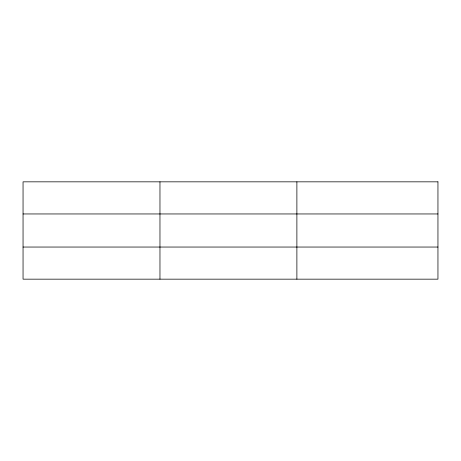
<?xml version="1.0" encoding="UTF-8"?>
<svg xmlns="http://www.w3.org/2000/svg" width="461" height="461" viewBox="0 0 461 461"><rect width="100%" height="100%" fill="white"/><g stroke="black" fill="none" stroke-linecap="round" stroke-linejoin="round"><path stroke-width="0.69" d="M159.967 279.164L159.967 181.836M296.884 279.164L296.884 181.836M23.05 213.956L437.95 213.956M23.05 247.044L437.95 247.044M437.95 181.836L437.95 279.164L23.05 279.164L23.05 181.836L437.95 181.836"/></g></svg>
